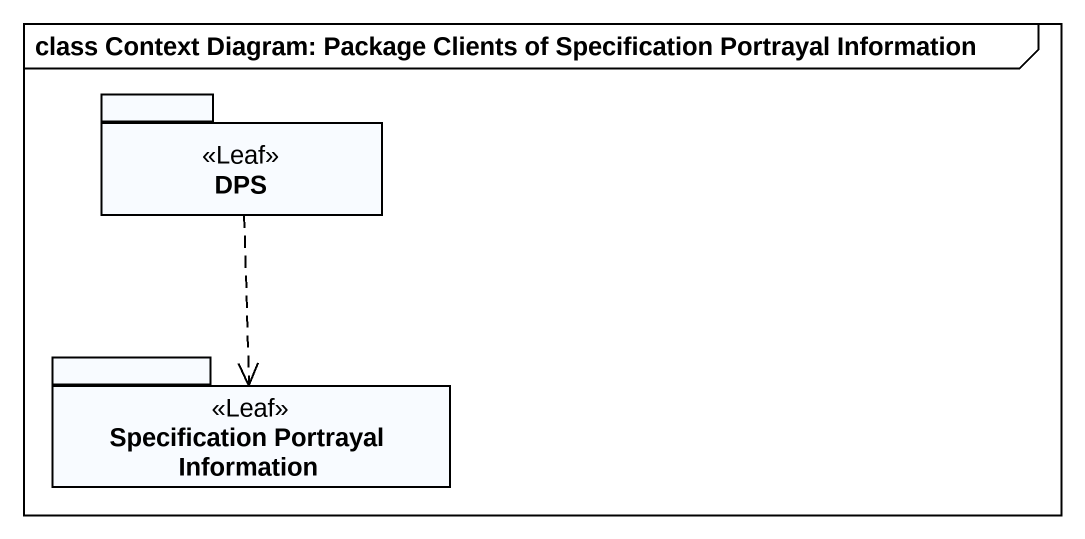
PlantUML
@startuml
mainframe class Context Diagram: Package Clients of Specification Portrayal Information
package DPS <<Leaf>> {
}
package "Specification Portrayal Information" as Specification_Portrayal <<Leaf>> {
}
DPS ..> Specification_Portrayal
@enduml
